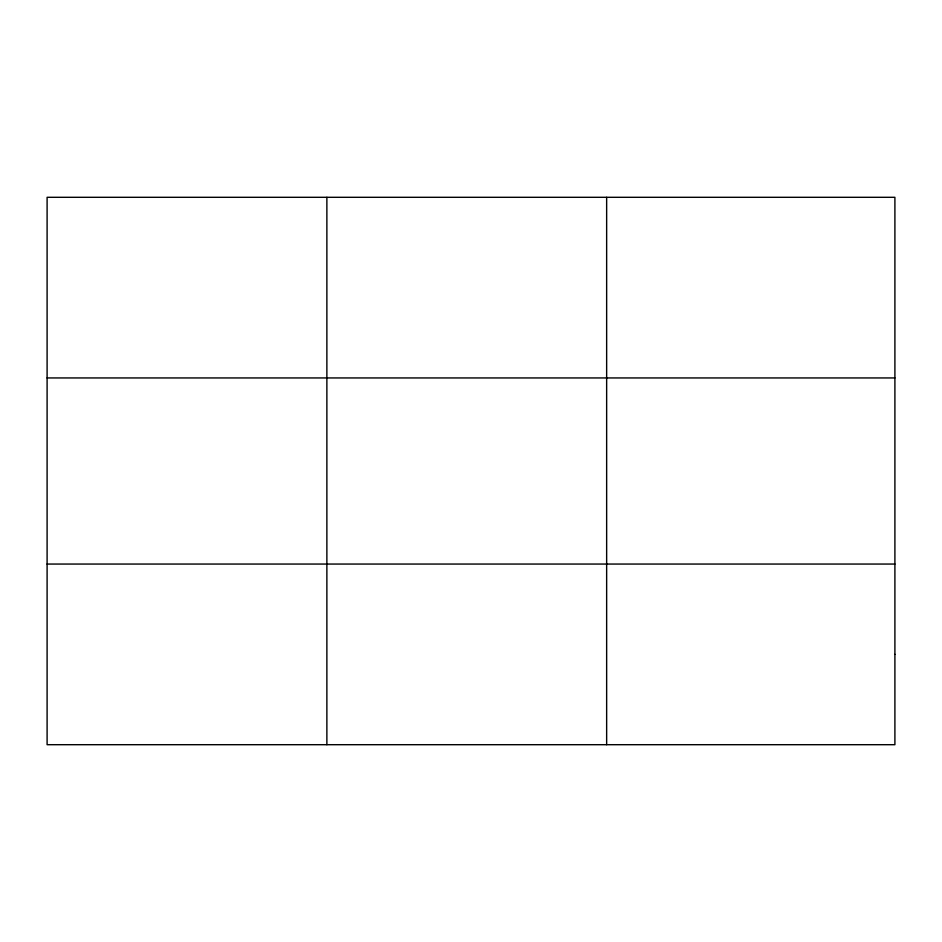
<?xml version="1.0" encoding="UTF-8"?>
<svg xmlns="http://www.w3.org/2000/svg" width="942" height="942" viewBox="0 0 942 942"><rect width="100%" height="100%" fill="white"/><g stroke="black" fill="none" stroke-linecap="round" stroke-linejoin="round"><path stroke-width="1.41" d="M326.874 744.698L326.874 197.302M606.648 744.698L606.648 197.302M47.1 377.942L894.9 377.942M47.1 564.058L894.9 564.058M894.9 654.372L894.9 744.698L47.1 744.698L47.1 197.302L894.9 197.302L894.9 654.372"/></g></svg>
